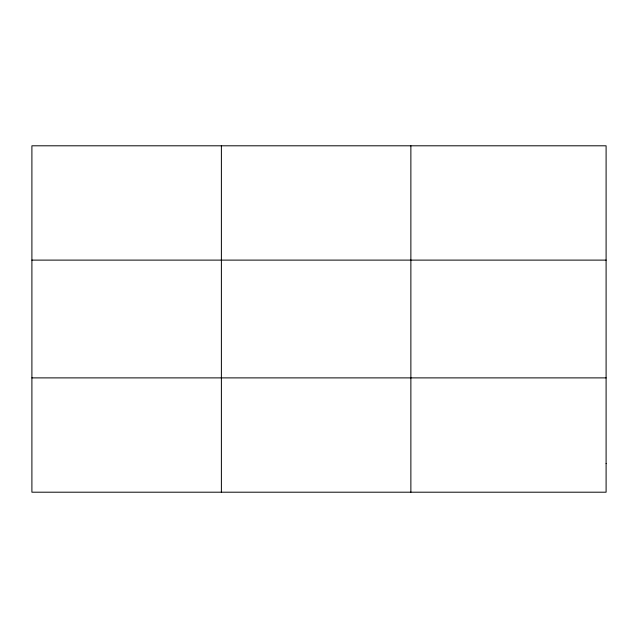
<?xml version="1.0" encoding="UTF-8"?>
<svg xmlns="http://www.w3.org/2000/svg" width="638" height="638" viewBox="0 0 638 638"><rect width="100%" height="100%" fill="white"/><g stroke="black" fill="none" stroke-linecap="round" stroke-linejoin="round"><path stroke-width="0.96" d="M221.386 492.201L221.386 145.799M410.872 492.201L410.872 145.799M31.9 260.113L606.1 260.113M31.9 377.887L606.1 377.887M606.1 463.627L606.1 492.201L31.9 492.201L31.9 145.799L606.1 145.799L606.1 463.627"/></g></svg>
